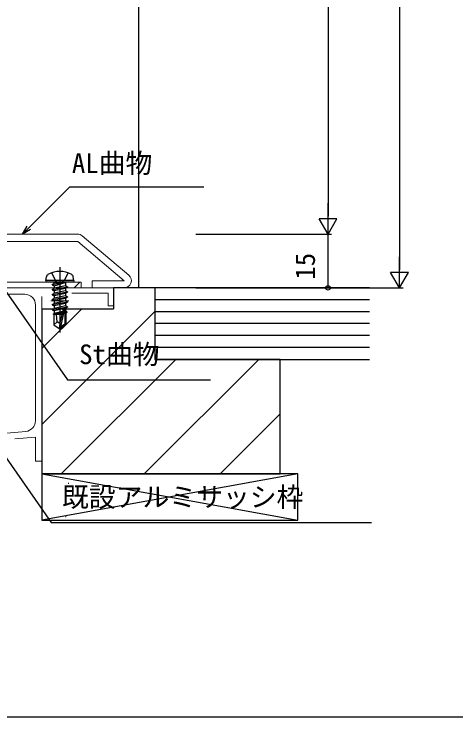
# Model space of a CAD drawing. Units: millimetres, scale not verified. Extents: x -524 to 526, y -338 to 334.
# Drawn here: x -266.1 to -142.5, y -337.5 to -140.9 of the extents above; entities that cross this region are included whole.
import ezdxf
from ezdxf.enums import TextEntityAlignment as Align

# ---------------------------------------------------------------- set-up
doc = ezdxf.new("R2010")
doc.units = ezdxf.units.MM
doc.header["$LTSCALE"] = 2
doc.layers.add('0-2_YKK_11', color=1, linetype='Continuous', lineweight=18)
for name, color, linetype in [('0-3_YKK_12', 2, 'Continuous'), ('0-4_YKK_13', 4, 'Continuous'), ('0-6_YKK_D', 6, 'Continuous'), ('0-7_YKK_ZWAK', 7, 'Continuous'), ('0-8_YSS_K', 3, 'Continuous')]:
    doc.layers.add(name, color=color, linetype=linetype)
doc.styles.add('ＭＳ ゴシック', font='')
doc.styles.get('ＭＳ ゴシック').set_extended_font_data('MS Gothic')

msp = doc.modelspace()

# ---------------------------------------------------------------- linework, layer by layer
at = {"layer": '0-2_YKK_11', "color": 211}
msp.add_line((-234.008, -213.973), (-247.008, -202.973), dxfattribs=at)
at = {"layer": '0-2_YKK_11'}
msp.add_line((-249.268, -217.5), (-247.668, -215.9), dxfattribs=at)
at = {"layer": '0-2_YKK_11', "color": 4}
for p, q in [((-263.1, -219.3), (-275, -219.3)), ((-253.3, -218.65), (-253.3, -223.65)), ((-255.8, -221.15), (-250.8, -221.15)), ((-260.1, -254.657), (-260.1, -222.3))]:
    msp.add_line(p, q, dxfattribs=at)
at = {"layer": '0-2_YKK_11', "color": 211}
msp.add_lwpolyline([(-248.3, -202.5), (-286.3, -202.5), (-286.3, -204.5), (-248.3, -204.5), (-235.3, -215.5), (-244.3, -215.5), (-244.3, -217.5), (-235.3, -217.5)], dxfattribs=at)
at = {"layer": '0-2_YKK_11'}
msp.add_lwpolyline([(-283.9, -215.9), (-247.3, -215.9), (-247.3, -217.5), (-284.7, -217.5), (-284.7, -249.7)], dxfattribs=at)
at = {"layer": '0-2_YKK_11', "color": 4}
for points in [[(-278, -222.3), (-278, -238.1), (-279.193, -239.69), (-277.953, -242.169), (-278.158, -242.5), (-279.8, -242.5), (-281.3, -239.5), (-279.8, -237.5), (-279.8, -217.5), (-238.3, -217.5), (-238.3, -222.5), (-239.8, -222.5), (-239.8, -219), (-249.933, -219)], [(-258.3, -219.875), (-258.3, -266), (-260.1, -266), (-260.1, -259.213), (-265.907, -259.721)], [(-311.015, -263.668), (-316.5, -264.148), (-316.5, -275.7), (-306.5, -275.7), (-306.5, -287.5), (-308.3, -287.5), (-308.3, -283.171), (-308.157, -282.979), (-308.157, -282.021), (-308.3, -281.829), (-308.3, -277.5), (-317.3, -277.5), (-317.3, -278.5), (-318.3, -278.5), (-318.3, -262.498), (-262.839, -257.646)]]:
    msp.add_lwpolyline(points, dxfattribs=at)
at = {"layer": '0-2_YKK_11', "color": 211}
for centre, start, end in [((-248.3, -204.5), 49.76364, 90), ((-235.3, -215.5), 270, 49.76364)]:
    msp.add_arc(centre, 2, start, end, dxfattribs=at)
at = {"layer": '0-2_YKK_11', "color": 4}
for centre, start, end in [((-263.1, -222.3), 0.00001, 89.99999), ((-263.1, -254.657), 274.99999, 0)]:
    msp.add_arc(centre, 3, start, end, dxfattribs=at)
at = {"layer": '0-3_YKK_12'}
msp.add_line((-231.3, -41.5), (-231.3, -217.5), dxfattribs=at)
at = {"layer": '0-4_YKK_13'}
for p, q in [((-253.3, -211.7), (-253.3, -230.01)), ((-257.212, -215.4), (-257.04, -214.426)), ((-249.388, -215.4), (-257.212, -215.4)), ((-257.212, -215.4), (-257.124, -215.9)), ((-249.476, -215.9), (-257.124, -215.9)), ((-255.4, -216.55), (-251.8, -215.95)), ((-251.8, -216.05), (-255.4, -216.65)), ((-251.8, -215.95), (-254.85, -216.233)), ((-254.85, -216.968), (-251.8, -216.05)), ((-254.85, -216.1), (-254.85, -216.233)), ((-251.8, -215.95), (-251.8, -216.05)), ((-251.75, -216.1), (-251.75, -216.933)), ((-249.388, -215.4), (-249.56, -214.426)), ((-249.388, -215.4), (-249.476, -215.9)), ((-255.4, -216.55), (-254.85, -216.233)), ((-255.4, -216.55), (-255.4, -216.65)), ((-255.4, -216.55), (-255.4, -216.65)), ((-255.4, -216.65), (-254.85, -216.968)), ((-255.4, -217.95), (-251.2, -217.25)), ((-251.2, -217.35), (-255.4, -218.05)), ((-255.4, -217.95), (-254.85, -217.633)), ((-255.4, -217.95), (-255.4, -218.05)), ((-255.4, -218.05), (-254.85, -218.368)), ((-251.75, -216.933), (-254.85, -217.633)), ((-254.85, -216.968), (-254.85, -217.633)), ((-251.75, -217.668), (-254.85, -218.368)), ((-251.2, -217.25), (-251.75, -216.933)), ((-251.2, -217.35), (-251.75, -217.668)), ((-251.75, -217.668), (-251.75, -218.333)), ((-251.2, -217.25), (-251.2, -217.35)), ((-255.4, -219.35), (-251.2, -218.65)), ((-251.2, -218.75), (-255.4, -219.45)), ((-255.4, -219.35), (-254.85, -219.033)), ((-255.4, -219.35), (-255.4, -219.45)), ((-255.4, -219.45), (-254.85, -219.768)), ((-255.4, -220.75), (-251.2, -220.05)), ((-251.2, -220.15), (-255.4, -220.85)), ((-251.75, -218.333), (-254.85, -219.033)), ((-254.85, -218.368), (-254.85, -219.033)), ((-251.75, -219.733), (-254.85, -220.433)), ((-254.85, -219.768), (-254.85, -220.433)), ((-251.2, -218.65), (-251.75, -218.333)), ((-251.75, -219.068), (-251.75, -219.733)), ((-251.2, -220.05), (-251.75, -219.733)), ((-251.2, -218.65), (-251.2, -218.75)), ((-251.2, -220.05), (-251.2, -220.15)), ((-255.4, -220.75), (-254.85, -220.433)), ((-255.4, -220.75), (-255.4, -220.85)), ((-255.4, -220.85), (-254.85, -221.168)), ((-255.4, -222.15), (-251.2, -221.45)), ((-251.2, -221.55), (-255.4, -222.25)), ((-255.4, -222.15), (-254.85, -221.833)), ((-251.75, -221.133), (-254.85, -221.833)), ((-254.85, -221.168), (-254.85, -221.833)), ((-251.75, -220.468), (-251.75, -221.133)), ((-251.2, -221.45), (-251.75, -221.133)), ((-251.75, -221.868), (-251.75, -222.533)), ((-251.2, -221.45), (-251.2, -221.55)), ((-255.4, -222.15), (-255.4, -222.25)), ((-255.4, -222.25), (-254.85, -222.568)), ((-255.4, -223.55), (-251.2, -222.85)), ((-251.2, -222.95), (-255.4, -223.65)), ((-255.4, -223.55), (-254.85, -223.233)), ((-255.4, -223.55), (-255.4, -223.65)), ((-255.4, -223.65), (-254.85, -223.968)), ((-251.75, -222.533), (-254.85, -223.233)), ((-254.85, -222.568), (-254.85, -223.233)), ((-252.395, -223.413), (-254.85, -223.968)), ((-254.85, -223.968), (-254.85, -224.633)), ((-252.39, -223.393), (-253.3, -227.394)), ((-251.957, -223.29), (-253.15, -228.538)), ((-251.75, -223.933), (-251.903, -223.967)), ((-251.2, -222.85), (-251.75, -222.533)), ((-251.75, -223.268), (-251.75, -223.933)), ((-251.3, -224.192), (-251.75, -223.933)), ((-251.2, -222.85), (-251.2, -222.95)), ((-252.622, -224.41), (-255.2, -224.835)), ((-255.2, -224.835), (-254.85, -224.633)), ((-255, -224.929), (-255.2, -224.835)), ((-255, -224.929), (-255, -227.855)), ((-252.756, -225), (-255, -225)), ((-252.554, -224.114), (-254.85, -224.633)), ((-252.682, -224.676), (-254.348, -225)), ((-251.3, -224.192), (-251.9, -224.291)), ((-251.3, -224.408), (-251.9, -224.525)), ((-251.6, -225), (-251.9, -225)), ((-251.6, -224.581), (-251.6, -227.855)), ((-251.3, -224.192), (-251.3, -224.408)), ((-254, -227), (-255, -227.855)), ((-255, -227.855), (-253.45, -228.9)), ((-253.3, -227.394), (-253.45, -228.9)), ((-253.3, -227.394), (-253.3, -228.9)), ((-251.6, -227.855), (-253.15, -228.9)), ((-251.6, -227.855), (-251.9, -227.695)), ((-253.45, -228.9), (-253.15, -228.9)), ((-253.15, -228.538), (-253.15, -228.9))]:
    msp.add_line(p, q, dxfattribs=at)
for points in [[(-255.6, -213.321), (-254.445, -215.637), (-253.3, -216.246)], [(-251, -213.321), (-252.155, -215.637), (-253.3, -216.246)], [(-251.2, -218.75), (-251.75, -219.068), (-254.85, -219.768)], [(-251.2, -220.15), (-251.75, -220.468), (-254.85, -221.168)], [(-251.2, -221.55), (-251.75, -221.868), (-254.85, -222.568)], [(-251.9, -223.449), (-251.9, -227.695), (-253.15, -228.538)], [(-251.2, -222.95), (-251.75, -223.268), (-251.942, -223.311)], [(-253.3, -227.501), (-254, -227), (-254.2, -225)], [(-251.3, -224.408), (-251.75, -224.668), (-251.9, -224.702)]]:
    msp.add_lwpolyline(points, dxfattribs=at)
for centre, radius, start, end in [((-256.154, -214.582), 0.9, 120.63591, 170), ((-253.3, -219.4), 6.5, 59.36409, 120.63591), ((-250.446, -214.582), 0.9, 10, 59.36409), ((-255.05, -216.1), 0.2, 0, 90), ((-251.55, -216.1), 0.2, 90, 180), ((-252.148, -223.449), 0.248, 0, 167.19096)]:
    msp.add_arc(centre, radius, start, end, dxfattribs=at)
at = {"layer": '0-6_YKK_D'}
for p, q in [((-158.3, 171.498), (-158.3, -212.5)), ((-178.3, 156.5), (-178.3, -197.5)), ((-178.3, -202.5), (-178.3, -193.84)), ((-178.3, -202.5), (-180.8, -198.17)), ((-175.8, -198.17), (-180.8, -198.17)), ((-178.3, -202.5), (-175.8, -198.17)), ((-215.3, -202.5), (-177.3, -202.5)), ((-215.3, -202.5), (-177.3, -202.5)), ((-178.3, -217.5), (-178.3, -202.5)), ((-158.3, -217.5), (-158.3, -208.84)), ((-158.3, -217.5), (-160.8, -213.17)), ((-155.8, -213.17), (-160.8, -213.17)), ((-158.3, -217.5), (-155.8, -213.17)), ((-215.3, -217.5), (-157.3, -217.5)), ((-215.3, -217.5), (-177.3, -217.5))]:
    msp.add_line(p, q, dxfattribs=at)
for points in [[(-263.775, -202.5), (-261.972, -200.697), (-250.492, -189.217), (-213.014, -189.217)], [(-261.489, -201.18), (-263.775, -202.5), (-262.455, -200.214)], [(-269.141, -217.5), (-267.678, -219.589), (-251.134, -243.217), (-211.123, -243.217)], [(-268.314, -265.06), (-266.852, -267.148), (-255.686, -283.094), (-166.143, -283.094)]]:
    msp.add_lwpolyline(points, dxfattribs=at)
msp.add_circle((-178.3, -217.5), 0.637, dxfattribs=at)
at = {"layer": '0-7_YKK_ZWAK'}
msp.add_lwpolyline([(-524.2, -337.5), (525.8, -337.5), (525.8, 292.5)], dxfattribs=at)
at = {"layer": '0-8_YSS_K'}
for p, q in [((-226.7, -217.5), (-238.3, -217.5)), ((-238.3, -217.5), (-238.3, -223.35)), ((-208.023, -217.5), (-226.7, -217.5)), ((-226.7, -217.5), (-226.7, -237.5)), ((-166.7, -217.5), (-214.391, -217.5)), ((-208.023, -220.834), (-226.7, -220.834)), ((-166.7, -220.834), (-214.391, -220.834)), ((-258.3, -234.478), (-247.172, -223.35)), ((-258.3, -223.35), (-258.3, -269.5)), ((-258.3, -223.35), (-238.3, -223.35)), ((-258.3, -255.691), (-226.7, -224.091)), ((-208.023, -224.167), (-226.7, -224.167)), ((-166.7, -224.167), (-214.391, -224.167)), ((-208.023, -227.5), (-226.7, -227.5)), ((-166.7, -227.5), (-214.391, -227.5)), ((-166.7, -230.834), (-226.7, -230.834)), ((-166.7, -234.167), (-226.7, -234.167)), ((-252.896, -269.5), (-220.896, -237.5)), ((-229.682, -269.5), (-197.682, -237.5)), ((-208.469, -269.5), (-191.7, -252.731)), ((-258.3, -269.5), (-191.7, -269.5)), ((-258.3, -269.5), (-186.7, -282.5)), ((-186.7, -269.5), (-258.3, -282.5)), ((-250.959, -272.124), (-250.759, -272.124)), ((-251.72, -281.423), (-251.52, -281.423))]:
    msp.add_line(p, q, dxfattribs=at)
for points in [[(-226.7, -217.5), (-226.7, -237.5), (-166.7, -237.5)], [(-191.7, -269.5), (-191.7, -237.5), (-226.7, -237.5)]]:
    msp.add_lwpolyline(points, dxfattribs=at)
msp.add_lwpolyline([(-186.7, -282.5), (-186.7, -269.5), (-258.3, -269.5), (-258.3, -282.5)], close=True, dxfattribs=at)

# ---------------------------------------------------------------- texts
at = {"layer": '0-6_YKK_D', "style": 'ＭＳ ゴシック'}
for s, p in [('AL曲物', (-249.919, -187.036)), ('St曲物', (-247.898, -240.492)), ('既設アルミサッシ枠', (-252.687, -280.376))]:
    msp.add_text(s, height=5.499, dxfattribs=at).set_placement(p, align=Align.BOTTOM_LEFT)
msp.add_text('15', height=5.499, rotation=90, dxfattribs=at).set_placement((-180.3, -215.204), align=Align.BOTTOM_LEFT)

doc.saveas('drawing.dxf')
